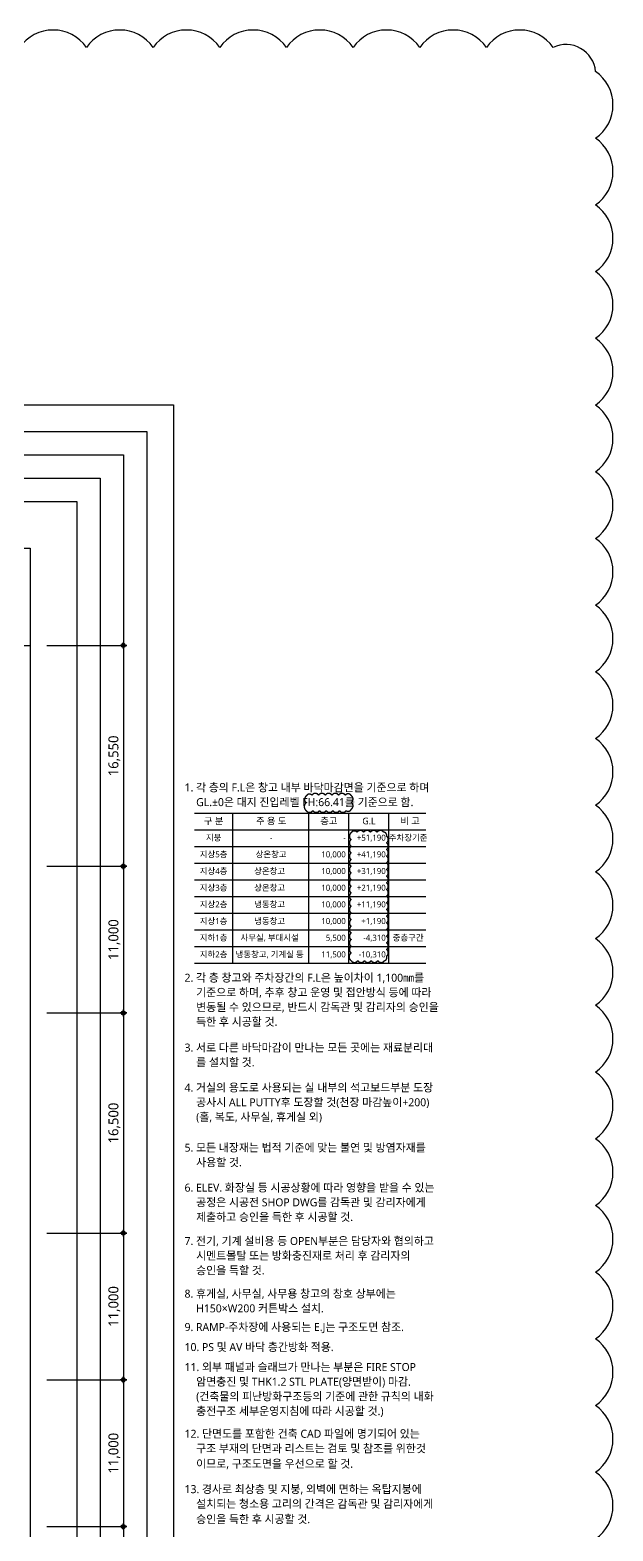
# Model space of a CAD drawing. Header units: millimetres. Extents: x 45782458 to 46215946, y 191740 to 1509539.
# Drawn here: x 46172222 to 46215946, y 1397021 to 1509539 of the extents above; entities that cross this region are included whole.
import ezdxf
from ezdxf.enums import TextEntityAlignment as Align

# ---------------------------------------------------------------- set-up
doc = ezdxf.new("R2010")
doc.units = ezdxf.units.MM
doc.header["$LTSCALE"] = 1000
doc.header["$MEASUREMENT"] = 0
doc.header["$PDSIZE"] = -10
doc.linetypes.add('ACAD_ISO03W100', pattern=[30, 12, -18])
doc.layers.get('0').update_dxf_attribs({"linetype": 'CONTINUOUS'})
doc.layers.get('Defpoints').update_dxf_attribs({"color": 171, "linetype": 'CONTINUOUS'})
for name, color, linetype in [('cen', 14, 'CONTINUOUS'), ('DIM', 7, 'CONTINUOUS'), ('NDIM', 7, 'CONTINUOUS'), ('TEXT(MIN)', 7, 'CONTINUOUS')]:
    doc.layers.add(name, color=color, linetype=linetype)
doc.layers.add('CHECK', color=30, linetype='CONTINUOUS', plot=False)
doc.layers.add('VE변경사항적용-20220616', color=10, linetype='CONTINUOUS', plot=False)
doc.styles.add('TE', font='malgun_0.ttf')
doc.styles.add('나눔바른고딕', font='NanumBarunGothic.ttf')
doc.dimstyles.new('BA', dxfattribs={"dimscale": 500, "dimtxt": 3, "dimasz": 1, "dimexe": 1, "dimexo": 5, "dimgap": 0.9, "dimtad": 1, "dimdec": 0, "dimdsep": 46, "dimlunit": 6, "dimtxsty": 'TE', "dimblk": 'DDD', "dimcen": 2.5, "dimclrd": 256, "dimclre": 256, "dimclrt": 3, "dimazin": 2, "dimtfac": 1, "dimtdec": 0, "dimtix": 1, "dimtmove": 2, "dimatfit": 3, "dimldrblk": 'DDD', "dimfxl": 1, "dimtolj": 1, "dimtzin": 0, "dimarcsym": 2})

# ---------------------------------------------------------------- blocks, each defined once
blk = doc.blocks.new('sadnjfknkfggfhfgh')
at = {"layer": 'TEXT(MIN)'}
for points in [[(43152817, 1561090), (43187500, 1561090)], [(43158517, 1561090), (43158517, 1538590)], [(43169917, 1561090), (43169917, 1538590)], [(43175917, 1561090), (43175917, 1538590)], [(43181917, 1561090), (43181917, 1538590)], [(43152817, 1558590), (43187500, 1558590)], [(43152817, 1556090), (43187500, 1556090)], [(43152817, 1553590), (43187500, 1553590)], [(43152817, 1551090), (43187500, 1551090)], [(43152817, 1548590), (43187500, 1548590)], [(43152817, 1546090), (43187500, 1546090)], [(43152817, 1543590), (43187500, 1543590)], [(43152817, 1541090), (43187500, 1541090)], [(43152817, 1538590), (43187500, 1538590)]]:
    blk.add_lwpolyline(points, dxfattribs=at)
at = {"layer": 'VE변경사항적용-20220616', "linetype": 'ACAD_ISO03W100'}
for points in [[(43169553, 1561457, 0.5205671), (43170553, 1561457, 0.5205671), (43171553, 1561457, 0.5205671), (43172553, 1561457, 0.5205671), (43173553, 1561457, 0.5205671), (43174553, 1561457, 0.5205671), (43175553, 1561457, 0.5205671), (43176324, 1561686, 0.5205671), (43176324, 1562686, 0.5205671), (43176324, 1563686, 0.5205671), (43175411, 1563773, 0.5205671), (43174411, 1563773, 0.5205671), (43173411, 1563773, 0.5205671), (43172411, 1563773, 0.5205671), (43171411, 1563773, 0.5205671), (43170411, 1563773, 0.5205671), (43169553, 1563630, 0.5205671), (43169553, 1562630, 0.5205671)], [(43176283, 1538961, 0.5205671), (43177283, 1538961, 0.5205671), (43178283, 1538961, 0.5205671), (43179283, 1538961, 0.5205671), (43180283, 1538961, 0.5205671), (43181283, 1538961, 0.5205671), (43181611, 1539632, 0.5205671), (43181611, 1540632, 0.5205671), (43181611, 1541632, 0.5205671), (43181611, 1542632, 0.5205671), (43181611, 1543632, 0.5205671), (43181611, 1544632, 0.5205671), (43181611, 1545632, 0.5205671), (43181611, 1546632, 0.5205671), (43181611, 1547632, 0.5205671), (43181611, 1548632, 0.5205671), (43181611, 1549632, 0.5205671), (43181611, 1550632, 0.5205671), (43181611, 1551632, 0.5205671), (43181611, 1552632, 0.5205671), (43181611, 1553632, 0.5205671), (43181611, 1554632, 0.5205671), (43181611, 1555632, 0.5205671), (43181611, 1556632, 0.5205671), (43181611, 1557632, 0.5205671), (43181186, 1558208, 0.5205671), (43180186, 1558208, 0.5205671), (43179186, 1558208, 0.5205671), (43178186, 1558208, 0.5205671), (43177186, 1558208, 0.5205671), (43176283, 1558111, 0.5205671), (43176283, 1557111, 0.5205671), (43176283, 1556111, 0.5205671), (43176283, 1555111, 0.5205671), (43176283, 1554111, 0.5205671), (43176283, 1553111, 0.5205671), (43176283, 1552111, 0.5205671), (43176283, 1551111, 0.5205671), (43176283, 1550111, 0.5205671), (43176283, 1549111, 0.5205671), (43176283, 1548111, 0.5205671), (43176283, 1547111, 0.5205671), (43176283, 1546111, 0.5205671), (43176283, 1545111, 0.5205671), (43176283, 1544111, 0.5205671), (43176283, 1543111, 0.5205671), (43176283, 1542111, 0.5205671), (43176283, 1541111, 0.5205671), (43176283, 1540111, 0.5205671)]]:
    blk.add_lwpolyline(points, format="xyb", close=True, dxfattribs=at)
at = {"layer": 'TEXT(MIN)', "style": '나눔바른고딕'}
for s, p in [('1. 각 층의 F.L은 창고 내부 바닥마감면을 기준으로 하며', (43151304, 1564928)), ('GL.±0은 대지 진입레벨 FH:66.41를 기준으로 함.', (43153044, 1562728)), ('2. 각 층 창고와 주차장간의 F.L은 높이차이 1,100㎜를', (43151304, 1536398)), ('기준으로 하며, 추후 창고 운영 및 접안방식 등에 따라', (43153044, 1534198)), ('변동될 수 있으므로, 반드시 감독관 및 감리자의 승인을', (43153044, 1531998)), ('득한 후 시공할 것.', (43153044, 1529798)), ('3. 서로 다른 바닥마감이 만나는 모든 곳에는 재료분리대', (43151304, 1525928)), ('를 설치할 것.', (43153044, 1523728)), ('4. 거실의 용도로 사용되는 실 내부의 석고보드부분 도장', (43151304, 1519928)), ('공사시 ALL PUTTY후 도장할 것(천장 마감높이+200)', (43153044, 1517728)), ('(홀, 복도, 사무실, 휴게실 외)', (43153044, 1515528)), ('5. 모든 내장재는 법적 기준에 맞는 불연 및 방염자재를', (43151304, 1510928)), ('사용할 것.', (43153044, 1508728)), ('6. ELEV. 화장실 등 시공상황에 따라 영향을 받을 수 있는', (43151304, 1504928)), ('공정은 시공전 SHOP DWG를 감독관 및 감리자에게', (43153044, 1502728)), ('제출하고 승인을 득한 후 시공할 것.', (43153044, 1500528)), ('7. 전기, 기계 설비용 등 OPEN부분은 담당자와 협의하고', (43151304, 1496928)), ('시멘트몰탈 또는 방화충진재로 처리 후 감리자의', (43153044, 1494728)), ('승인을 득할 것.', (43153044, 1492528)), ('8. 휴게실, 사무실, 사무용 창고의 창호 상부에는', (43151304, 1489028)), ('H150×W200 커튼박스 설치.', (43153044, 1486828)), ('9. RAMP-주차장에 사용되는 E.J는 구조도면 참조.', (43151304, 1484028)), ('10. PS 및 AV 바닥 층간방화 적용.', (43151304, 1481028)), ('11. 외부 패널과 슬래브가 만나는 부분은 FIRE STOP', (43151304, 1478028)), ('암면충진 및 THK1.2 STL PLATE(양면받이) 마감.', (43153044, 1475828)), ('(건축물의 피난방화구조등의 기준에 관한 규칙의 내화', (43153044, 1473628)), ('충전구조 세부운영지침에 따라 시공할 것.)', (43153044, 1471428)), ('12. 단면도를 포함한 건축 CAD 파일에 명기되어 있는', (43151304, 1468028)), ('구조 부재의 단면과 리스트는 검토 및 참조를 위한것', (43153044, 1465828)), ('이므로, 구조도면을 우선으로 할 것.', (43153044, 1463528)), ('13. 경사로 최상층 및 지붕, 외벽에 면하는 옥탑지붕에', (43151304, 1459728)), ('설치되는 청소용 고리의 간격은 감독관 및 감리자에게', (43153044, 1457528)), ('승인을 득한 후 시공할 것.', (43153044, 1455228))]:
    blk.add_text(s, height=1200, dxfattribs=at).set_placement(p, align=Align.MIDDLE_LEFT)
for s, height, p in [('구 분', 1000, (43155666, 1559896)), ('주 용 도', 1000, (43164299, 1559896)), ('층고', 1000, (43172962, 1559896)), ('G.L', 1000, (43178962, 1559896)), ('비 고', 1000, (43185143, 1559896)), ('지붕', 900, (43155666, 1557396)), ('-', 900, (43164289, 1557396)), ('주차장기준', 900, (43184845, 1557396)), ('지상5층', 900, (43155666, 1554896)), ('상온창고', 900, (43164289, 1554896)), ('지상4층', 900, (43155666, 1552396)), ('상온창고', 900, (43164070, 1552396)), ('지상3층', 900, (43155666, 1549896)), ('상온창고', 900, (43164070, 1549896)), ('지상2층', 900, (43155666, 1547396)), ('냉동창고', 900, (43164070, 1547396)), ('지상1층', 900, (43155666, 1544896)), ('냉동창고', 900, (43164070, 1544896)), ('지하1층', 900, (43155666, 1542396)), ('사무실, 부대시설', 900, (43164070, 1542396)), ('중층구간', 900, (43184845, 1542396)), ('지하2층', 900, (43155666, 1539896)), ('냉동창고, 기계실 등', 900, (43164070, 1539896))]:
    blk.add_text(s, height=height, dxfattribs=at).set_placement(p, align=Align.MIDDLE_CENTER)
for s, p in [('-', (43175487, 1557396)), ('+51,190', (43181487, 1557396)), ('10,000', (43175487, 1554896)), ('+41,190', (43181487, 1554896)), ('10,000', (43175487, 1552396)), ('+31,190', (43181487, 1552396)), ('10,000', (43175487, 1549896)), ('+21,190', (43181487, 1549896)), ('10,000', (43175487, 1547396)), ('+11,190', (43181487, 1547396)), ('10,000', (43175487, 1544896)), ('+1,190', (43181487, 1544896)), ('5,500', (43175487, 1542396)), ('-4,310', (43181487, 1542396)), ('11,500', (43175487, 1539896)), ('-10,310', (43181487, 1539896))]:
    blk.add_text(s, height=900, dxfattribs=at).set_placement(p, align=Align.MIDDLE_RIGHT)
blk = doc.blocks.new('DDD')
at = {"layer": 'DIM', "color": 0}
for p, q in [((-1, 0), (1, 0)), ((0, -1), (0, 1))]:
    blk.add_line(p, q, dxfattribs=at)
for radius in [0.6, 0.3]:
    blk.add_circle((0, 0), radius, dxfattribs=at)
blk = doc.blocks.new('*D1334')
at = {"layer": 'Defpoints', "color": 0, "ltscale": 0.4, "transparency": 16777216}
for p in [(46172222, 1397351), (46172222, 1386351), (46179222, 1386351)]:
    blk.add_point(p, dxfattribs=at)
at = {"layer": 'NDIM', "lineweight": -2, "ltscale": 0.4, "transparency": 16777216}
for p, q in [((46173472, 1397351), (46179472, 1397351)), ((46179222, 1397101), (46179222, 1386601)), ((46173472, 1386351), (46179472, 1386351))]:
    blk.add_line(p, q, dxfattribs=at)
at = {"layer": 'NDIM', "lineweight": -2, "ltscale": 0.4, "transparency": 16777216, "xscale": 250, "yscale": 250, "zscale": 250}
for p, rotation in [((46179222, 1397351), 90), ((46179222, 1386351), 270)]:
    blk.add_blockref('DDD', p, dxfattribs=dict(at, rotation=rotation))
at = {"layer": 'NDIM', "color": 3, "ltscale": 0.4, "transparency": 16777216, "insert": (46178545, 1391851), "char_height": 750, "attachment_point": 5, "rotation": 90, "style": 'TE'}
blk.add_mtext('\\A1;11,000', dxfattribs=at)
blk = doc.blocks.new('*D1335')
at = {"layer": 'Defpoints', "color": 0, "ltscale": 0.4, "transparency": 16777216}
for p in [(46172222, 1408351), (46172222, 1397351), (46179222, 1397351)]:
    blk.add_point(p, dxfattribs=at)
at = {"layer": 'NDIM', "lineweight": -2, "ltscale": 0.4, "transparency": 16777216}
for p, q in [((46173472, 1408351), (46179472, 1408351)), ((46179222, 1408101), (46179222, 1397601)), ((46173472, 1397351), (46179472, 1397351))]:
    blk.add_line(p, q, dxfattribs=at)
at = {"layer": 'NDIM', "lineweight": -2, "ltscale": 0.4, "transparency": 16777216, "xscale": 250, "yscale": 250, "zscale": 250}
for p, rotation in [((46179222, 1408351), 90), ((46179222, 1397351), 270)]:
    blk.add_blockref('DDD', p, dxfattribs=dict(at, rotation=rotation))
at = {"layer": 'NDIM', "color": 3, "ltscale": 0.4, "transparency": 16777216, "insert": (46178545, 1402851), "char_height": 750, "attachment_point": 5, "rotation": 90, "style": 'TE'}
blk.add_mtext('\\A1;11,000', dxfattribs=at)
blk = doc.blocks.new('*D1336')
at = {"layer": 'Defpoints', "color": 0, "ltscale": 0.4, "transparency": 16777216}
for p in [(46172222, 1419351), (46172222, 1408351), (46179222, 1408351)]:
    blk.add_point(p, dxfattribs=at)
at = {"layer": 'NDIM', "lineweight": -2, "ltscale": 0.4, "transparency": 16777216}
for p, q in [((46173472, 1419351), (46179472, 1419351)), ((46179222, 1419101), (46179222, 1408601)), ((46173472, 1408351), (46179472, 1408351))]:
    blk.add_line(p, q, dxfattribs=at)
at = {"layer": 'NDIM', "lineweight": -2, "ltscale": 0.4, "transparency": 16777216, "xscale": 250, "yscale": 250, "zscale": 250}
for p, rotation in [((46179222, 1419351), 90), ((46179222, 1408351), 270)]:
    blk.add_blockref('DDD', p, dxfattribs=dict(at, rotation=rotation))
at = {"layer": 'NDIM', "color": 3, "ltscale": 0.4, "transparency": 16777216, "insert": (46178545, 1413851), "char_height": 750, "attachment_point": 5, "rotation": 90, "style": 'TE'}
blk.add_mtext('\\A1;11,000', dxfattribs=at)
blk = doc.blocks.new('*D1337')
at = {"layer": 'Defpoints', "color": 0, "ltscale": 0.4, "transparency": 16777216}
for p in [(46172222, 1435851), (46172222, 1419351), (46179222, 1419351)]:
    blk.add_point(p, dxfattribs=at)
at = {"layer": 'NDIM', "lineweight": -2, "ltscale": 0.4, "transparency": 16777216}
for p, q in [((46173472, 1435851), (46179472, 1435851)), ((46179222, 1435601), (46179222, 1419601)), ((46173472, 1419351), (46179472, 1419351))]:
    blk.add_line(p, q, dxfattribs=at)
at = {"layer": 'NDIM', "lineweight": -2, "ltscale": 0.4, "transparency": 16777216, "xscale": 250, "yscale": 250, "zscale": 250}
for p, rotation in [((46179222, 1435851), 90), ((46179222, 1419351), 270)]:
    blk.add_blockref('DDD', p, dxfattribs=dict(at, rotation=rotation))
at = {"layer": 'NDIM', "color": 3, "ltscale": 0.4, "transparency": 16777216, "insert": (46178545, 1427601), "char_height": 750, "attachment_point": 5, "rotation": 90, "style": 'TE'}
blk.add_mtext('\\A1;16,500', dxfattribs=at)
blk = doc.blocks.new('*D1338')
at = {"layer": 'Defpoints', "color": 0, "ltscale": 0.4, "transparency": 16777216}
for p in [(46172222, 1446851), (46172222, 1435851), (46179222, 1435851)]:
    blk.add_point(p, dxfattribs=at)
at = {"layer": 'NDIM', "lineweight": -2, "ltscale": 0.4, "transparency": 16777216}
for p, q in [((46173472, 1446851), (46179472, 1446851)), ((46179222, 1446601), (46179222, 1436101)), ((46173472, 1435851), (46179472, 1435851))]:
    blk.add_line(p, q, dxfattribs=at)
at = {"layer": 'NDIM', "lineweight": -2, "ltscale": 0.4, "transparency": 16777216, "xscale": 250, "yscale": 250, "zscale": 250}
for p, rotation in [((46179222, 1446851), 90), ((46179222, 1435851), 270)]:
    blk.add_blockref('DDD', p, dxfattribs=dict(at, rotation=rotation))
at = {"layer": 'NDIM', "color": 3, "ltscale": 0.4, "transparency": 16777216, "insert": (46178545, 1441351), "char_height": 750, "attachment_point": 5, "rotation": 90, "style": 'TE'}
blk.add_mtext('\\A1;11,000', dxfattribs=at)
blk = doc.blocks.new('*D1339')
at = {"layer": 'Defpoints', "color": 0, "ltscale": 0.4, "transparency": 16777216}
for p in [(46172222, 1463401), (46172222, 1446851), (46179222, 1446851)]:
    blk.add_point(p, dxfattribs=at)
at = {"layer": 'NDIM', "lineweight": -2, "ltscale": 0.4, "transparency": 16777216}
for p, q in [((46173472, 1463401), (46179472, 1463401)), ((46179222, 1463151), (46179222, 1447101)), ((46173472, 1446851), (46179472, 1446851))]:
    blk.add_line(p, q, dxfattribs=at)
at = {"layer": 'NDIM', "lineweight": -2, "ltscale": 0.4, "transparency": 16777216, "xscale": 250, "yscale": 250, "zscale": 250}
for p, rotation in [((46179222, 1463401), 90), ((46179222, 1446851), 270)]:
    blk.add_blockref('DDD', p, dxfattribs=dict(at, rotation=rotation))
at = {"layer": 'NDIM', "color": 3, "ltscale": 0.4, "transparency": 16777216, "insert": (46178545, 1455126), "char_height": 750, "attachment_point": 5, "rotation": 90, "style": 'TE'}
blk.add_mtext('\\A1;16,550', dxfattribs=at)

msp = doc.modelspace()

# ---------------------------------------------------------------- linework, layer by layer
at = {"layer": 'cen', "ltscale": 10000}
msp.add_line((46143042.2, 1463401.3), (46172222.3, 1463401.3), dxfattribs=at)
at = {"layer": 'CHECK'}
msp.add_lwpolyline([(46214644.5, 1396426.7, 0.52056705), (46214644.5, 1401426.7, 0.52056705), (46214644.5, 1406426.7, 0.52056705), (46214644.5, 1411426.7, 0.52056705), (46214644.5, 1416426.7, 0.52056705), (46214644.5, 1421426.7, 0.52056705), (46214644.5, 1426426.7, 0.52056705), (46214644.5, 1431426.7, 0.52056705), (46214644.5, 1436426.7, 0.52056705), (46214644.5, 1441426.7, 0.52056705), (46214644.5, 1446426.7, 0.52056705), (46214644.5, 1451426.7, 0.52056705), (46214644.5, 1456426.7, 0.52056705), (46214644.5, 1461426.7, 0.52056705), (46214644.5, 1466426.7, 0.52056705), (46214644.5, 1471426.7, 0.52056705), (46214644.5, 1476426.7, 0.52056705), (46214644.5, 1481426.7, 0.52056705), (46214644.5, 1486426.7, 0.52056705), (46214644.5, 1491426.7, 0.52056705), (46214644.5, 1496426.7, 0.52056705), (46214644.5, 1501426.7, 0.52056705), (46214644.5, 1506426.7, 0.52056705), (46211455.3, 1508237.4, 0.52056705), (46206455.3, 1508237.4, 0.52056705), (46201455.3, 1508237.4, 0.52056705), (46196455.3, 1508237.4, 0.52056705), (46191455.3, 1508237.4, 0.52056705), (46186455.3, 1508237.4, 0.52056705), (46181455.3, 1508237.4, 0.52056705), (46176455.3, 1508237.4, 0.52056705), (46171455.3, 1508237.4, 0.52056705)], format="xyb", dxfattribs=at)
at = {"layer": 'Defpoints'}
for points in [[(46182972.3, 1343740.2), (46006272.3, 1343740.2), (46006272.3, 1481440.2), (46182972.3, 1481440.2)], [(46180972.3, 1345740.2), (46010022.3, 1345740.2), (46010022.3, 1479440.2), (46180972.3, 1479440.2)], [(46179222.3, 1347490.2), (46011772.3, 1347490.2), (46011772.3, 1477690.2), (46179222.3, 1477690.2)], [(46177472.3, 1349240.2), (46013522.3, 1349240.2), (46013522.3, 1475940.2), (46177472.3, 1475940.2)], [(46175722.3, 1350990.2), (46015272.3, 1350990.2), (46015272.3, 1474190.2), (46175722.3, 1474190.2)], [(46172222.3, 1354490.2), (46018772.3, 1354490.2), (46018772.3, 1470690.2), (46172222.3, 1470690.2)]]:
    msp.add_lwpolyline(points, close=True, dxfattribs=at)

# ---------------------------------------------------------------- block references
at = {"xscale": 0.5, "yscale": 0.5, "zscale": 0.5}
msp.add_blockref('sadnjfknkfggfhfgh', (24608160.6, 670295.1), dxfattribs=at)

# ---------------------------------------------------------------- dimensions: what is measured, and where the dimension line sits
at = {"layer": 'NDIM', "ltscale": 0.4}
for base, p1, p2, picture, middle in [((46179222.3, 1446851.3), (46172222.3, 1463401.3), (46172222.3, 1446851.3), '*D1339', (46178544.9, 1455126.3)), ((46179222.3, 1435851.3), (46172222.3, 1446851.3), (46172222.3, 1435851.3), '*D1338', (46178544.9, 1441351.3)), ((46179222.3, 1419351.3), (46172222.3, 1435851.3), (46172222.3, 1419351.3), '*D1337', (46178544.9, 1427601.3)), ((46179222.3, 1408351.3), (46172222.3, 1419351.3), (46172222.3, 1408351.3), '*D1336', (46178544.9, 1413851.3)), ((46179222.3, 1397351.3), (46172222.3, 1408351.3), (46172222.3, 1397351.3), '*D1335', (46178544.9, 1402851.3)), ((46179222.3, 1386351.3), (46172222.3, 1397351.3), (46172222.3, 1386351.3), '*D1334', (46178544.9, 1391851.3))]:
    dim = msp.add_linear_dim(base=base, p1=p1, p2=p2, angle=270, dimstyle='BA', override={"dimscale": 250}, dxfattribs=at)
    dim.commit()
    dim.dimension.update_dxf_attribs({"geometry": picture, "text_midpoint": middle})

doc.saveas('drawing.dxf')
